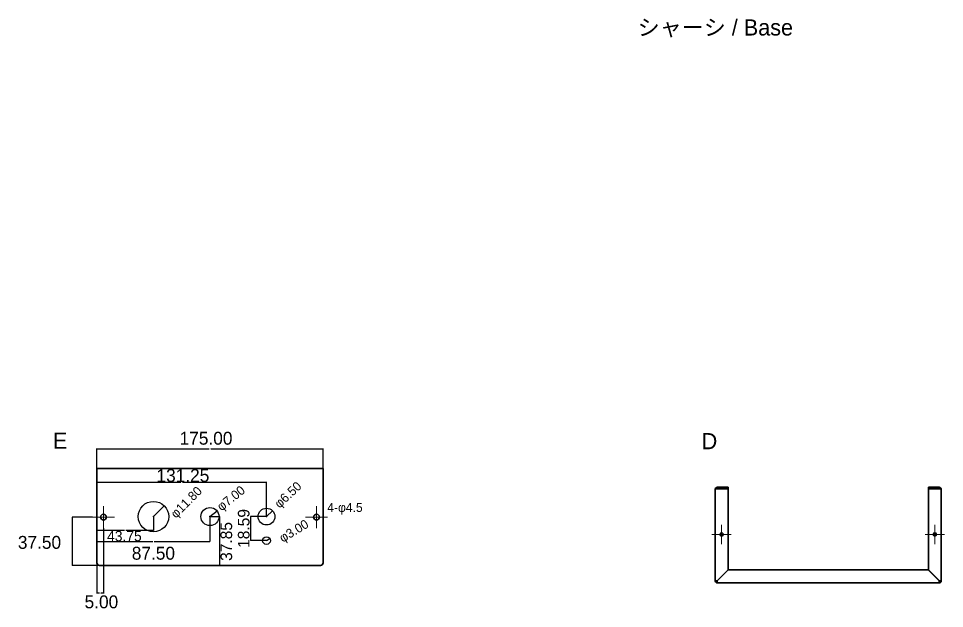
# Model space of a CAD drawing. Header units: millimetres. Extents: x 55 to 2877, y 42 to 710.
# Drawn here: x 1548 to 2265, y 249 to 706 of the extents above; entities that cross this region are included whole.
import ezdxf

# ---------------------------------------------------------------- set-up
doc = ezdxf.new("R2010")
doc.units = ezdxf.units.MM
doc.header["$LTSCALE"] = 2.5
doc.layers.get('0').update_dxf_attribs({"linetype": 'CONTINUOUS'})
for name, color, linetype, lineweight in [('Center Mark (ISO)', 131, 'CONTINUOUS', 18), ('Dimension (ISO) @ 1', 7, 'CONTINUOUS', 18), ('Symbol (ISO)', 7, 'CONTINUOUS', 18), ('Symbol (ISO) @ 1', 7, 'CONTINUOUS', 18), ('Visible (ISO)', 7, 'CONTINUOUS', 35), ('Visible Narrow (ISO)', 7, 'CONTINUOUS', 25)]:
    doc.layers.add(name, color=color, linetype=linetype, lineweight=lineweight)
doc.styles.add('kst32b', font='kst32b')
doc.styles.add('unicode', font='unicode')
doc.dimstyles.get("Standard").update_dxf_attribs({"dimtxt": 0.18, "dimasz": 0.2, "dimexe": 0.18, "dimexo": 0.0625, "dimgap": 0.09, "dimtad": 0, "dimtih": 1, "dimtoh": 1, "dimdec": 4, "dimzin": 0, "dimdsep": 46, "dimtxsty": 'kst32b', "dimcen": 0.09, "dimclrd": 3, "dimadec": 0, "dimazin": 0, "dimtfac": 1, "dimtdec": 4, "dimtofl": 0, "dimtmove": 0, "dimatfit": 3, "dimfxl": 1, "dimtolj": 1, "dimtzin": 0, "dimarcsym": 0})

# ---------------------------------------------------------------- blocks, each defined once
blk = doc.blocks.new('*D10')
at = {"layer": 'Dimension (ISO) @ 1', "color": 0, "linetype": 'ByBlock', "lineweight": -2}
for p, q in [((1614.19, 310.95), (1614.19, 260.38)), ((1609.19, 283.95), (1609.19, 260.38))]:
    blk.add_line(p, q, dxfattribs=at)
at = {"layer": 'Dimension (ISO) @ 1', "color": 3, "linetype": 'ByBlock', "lineweight": -2}
for points in [[(1609.19, 260.56), (1609.39, 260.59), (1609.39, 260.53)], [(1614.19, 260.56), (1613.99, 260.53), (1613.99, 260.59)]]:
    blk.add_solid(points, dxfattribs=at)
at = {"layer": 'Visible Narrow (ISO)'}
for p, q in [((1611.23, 260.56), (1609.19, 260.56)), ((1614.19, 260.56), (1612.14, 260.56))]:
    blk.add_line(p, q, dxfattribs=at)
at = {"layer": 'Dimension (ISO) @ 1', "color": 0, "linetype": 'CONTINUOUS', "lineweight": -2, "insert": (1611.69, 260.56), "char_height": 0.18, "width": 0.731, "attachment_point": 5, "style": 'kst32b'}
blk.add_mtext('5.0000', dxfattribs=at)
blk = doc.blocks.new('*D11')
at = {"layer": 'Dimension (ISO) @ 1', "color": 0, "linetype": 'ByBlock', "lineweight": -2}
for p, q in [((1605.63, 319.51), (1589.91, 319.51)), ((1611.13, 282.01), (1589.91, 282.01))]:
    blk.add_line(p, q, dxfattribs=at)
at = {"layer": 'Dimension (ISO) @ 1', "color": 3, "linetype": 'ByBlock', "lineweight": -2}
for points in [[(1590.09, 319.51), (1590.12, 319.31), (1590.06, 319.31)], [(1590.09, 282.01), (1590.06, 282.21), (1590.12, 282.21)]]:
    blk.add_solid(points, dxfattribs=at)
at = {"layer": 'Visible Narrow (ISO)'}
for p, q in [((1590.09, 319.51), (1590.09, 300.94)), ((1590.09, 300.58), (1590.09, 282.01))]:
    blk.add_line(p, q, dxfattribs=at)
at = {"layer": 'Dimension (ISO) @ 1', "color": 0, "linetype": 'CONTINUOUS', "lineweight": -2, "insert": (1590.09, 300.76), "char_height": 0.18, "width": 0.8786, "attachment_point": 5, "style": 'kst32b'}
blk.add_mtext('37.5000', dxfattribs=at)
blk = doc.blocks.new('*D12')
at = {"layer": 'Dimension (ISO) @ 1', "color": 0, "linetype": 'ByBlock', "lineweight": -2}
for p, q in [((1609.19, 355.77), (1609.19, 372.49)), ((1784.19, 355.77), (1784.19, 372.49))]:
    blk.add_line(p, q, dxfattribs=at)
at = {"layer": 'Dimension (ISO) @ 1', "color": 3, "linetype": 'ByBlock', "lineweight": -2}
for points in [[(1609.19, 372.31), (1609.39, 372.35), (1609.39, 372.28)], [(1784.19, 372.31), (1783.99, 372.28), (1783.99, 372.35)]]:
    blk.add_solid(points, dxfattribs=at)
at = {"layer": 'Visible Narrow (ISO)'}
for p, q in [((1609.19, 372.31), (1696.11, 372.31)), ((1697.26, 372.31), (1784.19, 372.31))]:
    blk.add_line(p, q, dxfattribs=at)
at = {"layer": 'Dimension (ISO) @ 1', "color": 0, "linetype": 'CONTINUOUS', "lineweight": -2, "insert": (1696.69, 372.31), "char_height": 0.18, "width": 0.9698, "attachment_point": 5, "style": 'kst32b'}
blk.add_mtext('175.0000', dxfattribs=at)
blk = doc.blocks.new('*D23')
at = {"color": 3, "linetype": 'ByBlock', "lineweight": -2}
blk.add_line((1696.69, 319.86), (1702.17, 324.21), dxfattribs=at)
blk.add_solid([(1702.17, 324.21), (1702.04, 324.06), (1701.99, 324.11)], dxfattribs=at)
at = {"color": 0, "linetype": 'CONTINUOUS', "lineweight": -2, "insert": (1699.32, 322.18), "char_height": 0.18, "width": 0.7374, "attachment_point": 5, "rotation": 38.46139, "style": 'kst32b'}
blk.add_mtext('7.0000', dxfattribs=at)
blk = doc.blocks.new('*D24')
at = {"color": 3, "linetype": 'ByBlock', "lineweight": -2}
blk.add_line((1740.44, 319.86), (1745.19, 324.29), dxfattribs=at)
blk.add_solid([(1745.19, 324.29), (1745.07, 324.13), (1745.02, 324.18)], dxfattribs=at)
at = {"color": 0, "linetype": 'CONTINUOUS', "lineweight": -2, "insert": (1742.69, 322.21), "char_height": 0.18, "width": 0.731, "attachment_point": 5, "rotation": 43.0024, "style": 'kst32b'}
blk.add_mtext('6.5000', dxfattribs=at)
blk = doc.blocks.new('*D25')
at = {"color": 3, "linetype": 'ByBlock', "lineweight": -2}
blk.add_line((1740.44, 301.28), (1743.02, 302.82), dxfattribs=at)
blk.add_solid([(1743.02, 302.82), (1742.86, 302.69), (1742.83, 302.75)], dxfattribs=at)
at = {"color": 0, "linetype": 'CONTINUOUS', "lineweight": -2, "insert": (1741.64, 302.21), "char_height": 0.18, "width": 0.731, "attachment_point": 5, "rotation": 30.84626, "style": 'kst32b'}
blk.add_mtext('3.0000', dxfattribs=at)
blk = doc.blocks.new('*D26')
at = {"color": 0, "linetype": 'ByBlock', "lineweight": -2}
for p, q in [((1609.19, 319.8), (1609.19, 309.05)), ((1652.94, 319.8), (1652.94, 309.05))]:
    blk.add_line(p, q, dxfattribs=at)
for p, q in [((1609.19, 309.23), (1630.53, 309.23)), ((1631.6, 309.23), (1652.94, 309.23))]:
    blk.add_line(p, q)
at = {"color": 3, "linetype": 'ByBlock', "lineweight": -2}
for points in [[(1609.19, 309.23), (1609.39, 309.27), (1609.39, 309.2)], [(1652.94, 309.23), (1652.74, 309.2), (1652.74, 309.27)]]:
    blk.add_solid(points, dxfattribs=at)
at = {"color": 0, "linetype": 'CONTINUOUS', "lineweight": -2, "insert": (1631.07, 309.23), "char_height": 0.18, "width": 0.885, "attachment_point": 5, "style": 'kst32b'}
blk.add_mtext('43.7500', dxfattribs=at)
blk = doc.blocks.new('*D27')
at = {"color": 0, "linetype": 'ByBlock', "lineweight": -2}
for p, q in [((1609.19, 319.8), (1609.19, 300.45)), ((1696.69, 319.8), (1696.69, 300.45))]:
    blk.add_line(p, q, dxfattribs=at)
at = {"color": 3, "linetype": 'ByBlock', "lineweight": -2}
for points in [[(1609.19, 300.63), (1609.39, 300.66), (1609.39, 300.6)], [(1696.69, 300.63), (1696.49, 300.6), (1696.49, 300.66)]]:
    blk.add_solid(points, dxfattribs=at)
at = {"color": 0, "linetype": 'CONTINUOUS', "lineweight": -2, "insert": (1652.94, 300.63), "char_height": 0.18, "width": 0.885, "attachment_point": 5, "style": 'kst32b'}
blk.add_mtext('87.5000', dxfattribs=at)
blk = doc.blocks.new('*D28')
at = {"color": 0, "linetype": 'ByBlock', "lineweight": -2}
for p, q in [((1696.75, 319.86), (1704.19, 319.86)), ((1696.75, 282.01), (1704.19, 282.01))]:
    blk.add_line(p, q, dxfattribs=at)
at = {"color": 3, "linetype": 'ByBlock', "lineweight": -2}
for points in [[(1704.01, 319.86), (1704.04, 319.66), (1703.98, 319.66)], [(1704.01, 282.01), (1703.97, 282.21), (1704.04, 282.21)]]:
    blk.add_solid(points, dxfattribs=at)
at = {"color": 0, "linetype": 'CONTINUOUS', "lineweight": -2, "insert": (1704.01, 300.93), "char_height": 0.18, "width": 0.885, "attachment_point": 5, "style": 'kst32b'}
blk.add_mtext('37.8505', dxfattribs=at)
blk = doc.blocks.new('*D29')
at = {"color": 0, "linetype": 'ByBlock', "lineweight": -2}
for p, q in [((1609.19, 319.92), (1609.19, 346.73)), ((1740.44, 319.92), (1740.44, 346.73))]:
    blk.add_line(p, q, dxfattribs=at)
at = {"color": 3, "linetype": 'ByBlock', "lineweight": -2}
for points in [[(1609.19, 346.55), (1609.39, 346.58), (1609.39, 346.52)], [(1740.44, 346.55), (1740.24, 346.52), (1740.24, 346.58)]]:
    blk.add_solid(points, dxfattribs=at)
at = {"color": 0, "linetype": 'CONTINUOUS', "lineweight": -2, "insert": (1674.82, 346.55), "char_height": 0.18, "width": 0.9386, "attachment_point": 5, "style": 'kst32b'}
blk.add_mtext('131.2500', dxfattribs=at)
blk = doc.blocks.new('*D30')
at = {"color": 0, "linetype": 'ByBlock', "lineweight": -2}
for p, q in [((1740.38, 319.86), (1727.96, 319.86)), ((1740.38, 301.28), (1727.96, 301.28))]:
    blk.add_line(p, q, dxfattribs=at)
at = {"color": 3, "linetype": 'ByBlock', "lineweight": -2}
for points in [[(1728.14, 319.86), (1728.17, 319.66), (1728.1, 319.66)], [(1728.14, 301.28), (1728.1, 301.48), (1728.17, 301.48)]]:
    blk.add_solid(points, dxfattribs=at)
at = {"color": 0, "linetype": 'CONTINUOUS', "lineweight": -2, "insert": (1728.14, 310.57), "char_height": 0.18, "width": 0.835, "attachment_point": 5, "style": 'kst32b'}
blk.add_mtext('18.5750', dxfattribs=at)
blk = doc.blocks.new('*D33')
at = {"color": 3, "linetype": 'ByBlock', "lineweight": -2}
blk.add_line((1652.94, 319.86), (1661.28, 328.2), dxfattribs=at)
blk.add_solid([(1661.28, 328.2), (1661.17, 328.04), (1661.12, 328.08)], dxfattribs=at)
at = {"color": 0, "linetype": 'CONTINUOUS', "lineweight": -2, "insert": (1656.98, 324.16), "char_height": 0.18, "width": 0.7974, "attachment_point": 5, "rotation": 45, "style": 'kst32b'}
blk.add_mtext('11.8000', dxfattribs=at)

msp = doc.modelspace()

# ---------------------------------------------------------------- linework, layer by layer
at = {"color": 3, "linetype": 'CONTINUOUS', "lineweight": -3}
for p, q in [((1609.19, 319.796), (1609.19, 309.053)), ((1652.94, 319.796), (1652.94, 309.053))]:
    msp.add_line(p, q, dxfattribs=at)
for centre, radius in [((1652.94, 319.858), 11.8), ((1696.69, 319.858), 7), ((1740.44, 319.858), 6.5), ((1740.44, 319.858), 0), ((1740.44, 319.858), 0), ((1740.44, 319.858), 0), ((1740.44, 301.283), 3)]:
    msp.add_circle(centre, radius)
for p in [(1652.93782, 357.00751), (1696.68782, 357.00751), (1740.43782, 357.00751), (1609.19, 319.508), (1652.94, 319.858), (1696.69, 319.858), (1740.44, 319.858), (1784.18782, 319.85751)]:
    msp.add_point(p)
at = {"layer": 'Center Mark (ISO)', "linetype": 'CONTINUOUS'}
for p, q in [((1614.18782, 328.00751), (1614.18782, 311.00751)), ((1779.18782, 328.00751), (1779.18782, 311.00751)), ((1622.68782, 319.50751), (1605.68782, 319.50751)), ((1787.68782, 319.50751), (1770.68782, 319.50751)), ((2092.75796, 313.52001), (2092.75796, 298.56101)), ((2257.75796, 313.52001), (2257.75796, 298.56101)), ((2100.23746, 306.04051), (2085.27846, 306.04051)), ((2265.23746, 306.04051), (2250.27846, 306.04051))]:
    msp.add_line(p, q, dxfattribs=at)
at = {"layer": 'Visible (ISO)'}
for p, q in [((1609.18782, 357.00751), (1784.18782, 357.00751)), ((1609.18782, 357.00751), (1609.18782, 355.70751)), ((1784.18782, 355.70751), (1784.18782, 357.00751)), ((1784.18782, 355.70751), (1784.18782, 284.00751)), ((2087.75796, 270.04051), (2087.75796, 341.04051)), ((2097.75796, 342.54051), (2089.25796, 342.54051)), ((2089.25796, 341.54051), (2089.25796, 342.54051)), ((2089.25796, 341.54051), (2097.75796, 341.54051)), ((2089.25796, 341.46979), (2097.75796, 341.46979)), ((2097.75796, 341.54051), (2097.75796, 342.54051)), ((2097.75796, 341.46979), (2097.75796, 278.61122)), ((2261.25796, 342.54051), (2252.75796, 342.54051)), ((2252.75796, 341.54051), (2252.75796, 342.54051)), ((2261.25796, 341.54051), (2252.75796, 341.54051)), ((2252.75796, 341.46979), (2261.25796, 341.46979)), ((2252.75796, 278.61122), (2252.75796, 341.46979)), ((2261.25796, 341.54051), (2261.25796, 342.54051)), ((2262.75796, 341.04051), (2262.75796, 270.04051)), ((1782.18782, 282.00751), (1611.18782, 282.00751)), ((2097.75796, 278.61122), (2089.25796, 270.11122)), ((2089.32867, 270.04051), (2097.82867, 278.54051)), ((2097.82867, 278.54051), (2252.68725, 278.54051)), ((2252.68725, 278.54051), (2261.18725, 270.04051)), ((2261.25796, 270.11122), (2252.75796, 278.61122)), ((2088.75796, 270.04051), (2087.75796, 270.04051)), ((2089.25796, 268.54051), (2089.25796, 269.54051)), ((2261.25796, 268.54051), (2089.25796, 268.54051)), ((2261.25796, 269.54051), (2261.25796, 268.54051)), ((2262.75796, 270.04051), (2261.75796, 270.04051))]:
    msp.add_line(p, q, dxfattribs=at)
at = {"layer": 'Visible (ISO)', "color": 7, "linetype": 'CONTINUOUS', "lineweight": 35}
msp.add_line((1609.19, 284.008), (1609.19, 355.708), dxfattribs=at)
at = {"layer": 'Visible (ISO)'}
for centre, radius in [((1614.18782, 319.50751), 2.25), ((1779.18782, 319.50751), 2.25), ((2092.75796, 306.04051), 1.2295), ((2257.75796, 306.04051), 1.2295)]:
    msp.add_circle(centre, radius, dxfattribs=at)
for centre, radius, start, end in [((1611.18782, 284.00751), 2, 180, 270), ((1782.18782, 284.00751), 2, 270, 0), ((2089.25796, 270.04051), 1.5, 180, 270), ((2089.25796, 270.04051), 0.5, 180, 270), ((2261.25796, 270.04051), 1.5, 270, 0), ((2261.25796, 270.04051), 0.5, 270, 0)]:
    msp.add_arc(centre, radius, start, end, dxfattribs=at)
for points in [[(2089.25796, 342.54051), (2088.6477, 342.54051), (2088.05847, 342.12845), (2087.84905, 341.55526), (2087.78894, 341.39075), (2087.75796, 341.21565), (2087.75796, 341.04051)], [(2087.75796, 341.04051), (2087.75796, 341.15169), (2088.17001, 341.26288), (2088.74321, 341.37406), (2088.90771, 341.40597), (2089.08281, 341.43788), (2089.25796, 341.46979)], [(2262.75796, 341.04051), (2262.75796, 341.65076), (2262.34591, 342.24), (2261.77271, 342.44942), (2261.6082, 342.50952), (2261.4331, 342.54051), (2261.25796, 342.54051)], [(2261.25796, 341.46979), (2261.86821, 341.35861), (2262.45745, 341.24742), (2262.66687, 341.13624), (2262.72697, 341.10433), (2262.75796, 341.07242), (2262.75796, 341.04051)], [(2089.25796, 270.11122), (2088.6477, 270.0929), (2088.05847, 270.07459), (2087.84905, 270.05627), (2087.78894, 270.05102), (2087.75796, 270.04576), (2087.75796, 270.04051)], [(2089.25796, 268.54051), (2089.27627, 268.54051), (2089.29459, 268.95256), (2089.3129, 269.52575), (2089.31816, 269.69026), (2089.32341, 269.86536), (2089.32867, 270.04051)], [(2261.18725, 270.04051), (2261.20556, 269.43025), (2261.22388, 268.84101), (2261.24219, 268.63159), (2261.24745, 268.57149), (2261.2527, 268.54051), (2261.25796, 268.54051)], [(2262.75796, 270.04051), (2262.75796, 270.05882), (2262.34591, 270.07713), (2261.77271, 270.09545), (2261.6082, 270.1007), (2261.4331, 270.10596), (2261.25796, 270.11122)]]:
    msp.add_open_spline(points, degree=3, knots=[0, 0, 0, 0, 1.2205093, 1.2205093, 1.2205093, 1.5707963, 1.5707963, 1.5707963, 1.5707963], dxfattribs=at)
for points in [[(2088.92353, 341.40196), (2089.01428, 341.48663), (2089.13345, 341.54051), (2089.25796, 341.54051)], [(2261.59239, 341.40196), (2261.50164, 341.48663), (2261.38247, 341.54051), (2261.25796, 341.54051)], [(2088.75796, 270.04051), (2088.75796, 270.06408), (2088.99616, 270.08765), (2089.25796, 270.11122)], [(2089.25796, 269.54051), (2089.28153, 269.54051), (2089.3051, 269.77871), (2089.32867, 270.04051)], [(2261.25796, 269.54051), (2261.23439, 269.54051), (2261.21082, 269.77871), (2261.18725, 270.04051)], [(2261.75796, 270.04051), (2261.75796, 270.06408), (2261.51976, 270.08765), (2261.25796, 270.11122)]]:
    msp.add_open_spline(points, degree=3, dxfattribs=at)
at = {"layer": 'Visible Narrow (ISO)', "color": 3, "linetype": 'CONTINUOUS', "lineweight": 25}
for p, q in [((1609.19, 346.55), (1674.26, 346.55)), ((1675.37, 346.55), (1740.44, 346.55)), ((1704.01, 319.858), (1704.01, 301.112)), ((1728.14, 319.858), (1728.14, 310.75)), ((1609.19, 309.233), (1630.53, 309.233)), ((1631.6, 309.233), (1652.94, 309.233)), ((1728.14, 310.39), (1728.14, 301.283)), ((1609.19, 300.631), (1652.41, 300.631)), ((1653.47, 300.631), (1696.69, 300.631)), ((1704.01, 300.752), (1704.01, 282.007))]:
    msp.add_line(p, q, dxfattribs=at)

# ---------------------------------------------------------------- texts
at = {"style": 'kst32b'}
msp.add_text('4-φ4.5', height=7, dxfattribs=at).set_placement((1787.48485, 323.4855))
at = {"color": 0, "linetype": 'CONTINUOUS', "lineweight": -2, "attachment_point": 5, "style": 'kst32b'}
for s, insert, char_height, width in [('175.00', (1693.62643, 380.49734), 10, 38.1888889), ('131.25', (1675.72505, 351.6462), 10, 36.4555556), ('43.75', (1630.46042, 304.72917), 8, 26.7822222), ('37.50', (1564.7143, 299.83336), 10, 33.1222222), ('87.50', (1652.88624, 291.41243), 10, 33.4777778), ('5.00', (1612.64961, 253.7554), 10, 24.9222222)]:
    msp.add_mtext(s, dxfattribs=dict(at, insert=insert, char_height=char_height, width=width))
for s, insert, char_height, width, rotation in [('φ6.50', (1757.70721, 336.01226), 7, 23.1855556, 43.0024), ('φ11.80', (1679.02197, 330.24893), 7, 26.4988889, 45), ('φ7.00', (1713.55047, 333.25315), 7, 23.4344444, 38.4614), ('18.59', (1722.83911, 310.66495), 9, 27.31, 90), ('φ3.00', (1762.13264, 307.91648), 7, 23.1855556, 30.8463), ('37.85', (1709.40156, 300.59683), 9, 30.13, 90)]:
    msp.add_mtext(s, dxfattribs=dict(at, insert=insert, char_height=char_height, width=width, rotation=rotation))
at = {"layer": 'Symbol (ISO)', "color": 7, "char_height": 12.5, "attachment_point": 4, "line_spacing_factor": 1.5, "style": 'unicode'}
for s, insert, width in [('E', (1575.09829, 378.60982), 5.5555556), ('D', (2077.28937, 378.30843), 6.9444444)]:
    msp.add_mtext(s, dxfattribs=dict(at, insert=insert, width=width))
at = {"layer": 'Symbol (ISO) @ 1', "color": 7, "insert": (2027.76136, 697.98301), "char_height": 12.5, "width": 126.883339, "attachment_point": 4, "line_spacing_factor": 1.5, "style": 'unicode'}
msp.add_mtext('シャーシ / Base', dxfattribs=at)

# ---------------------------------------------------------------- dimensions: what is measured, and where the dimension line sits
for p1, p2, distance, picture, middle in [((1609.19, 319.858), (1740.44, 319.858), 26.69189, '*D29', (1674.815, 346.54989)), ((1609.19, 319.858), (1652.94, 319.858), -10.62461, '*D26', (1631.065, 309.23339)), ((1609.19, 319.858), (1696.69, 319.858), -19.22695, '*D27', (1652.94, 300.63105)), ((1696.69, 319.858), (1696.68782, 282.00751), 7.31856, '*D28', (1704.00747, 300.93233)), ((1740.44, 319.858), (1740.44, 301.283), -12.30204, '*D30', (1728.13796, 310.5705))]:
    dim = msp.add_aligned_dim(p1=p1, p2=p2, distance=distance, dimstyle='Standard')
    dim.commit()
    dim.dimension.update_dxf_attribs({"geometry": picture, "text_midpoint": middle})
for center, mpoint, picture, middle in [((1652.94, 319.858), (1661.28386, 328.20186), '*D33', (1656.98465, 324.15721)), ((1696.69, 319.858), (1702.17119, 324.21191), '*D23', (1699.31864, 322.1759)), ((1740.44, 319.858), (1745.19361, 324.29119), '*D24', (1742.69404, 322.20623)), ((1740.44, 301.283), (1743.01564, 302.82121), '*D25', (1741.63553, 302.20664))]:
    dim = msp.add_radius_dim(center=center, mpoint=mpoint, dimstyle='Standard')
    dim.commit()
    dim.dimension.update_dxf_attribs({"geometry": picture, "text_midpoint": middle})
at = {"layer": 'Dimension (ISO) @ 1', "color": 100}
dim = msp.add_linear_dim(base=(1784.18782, 372.31202), p1=(1609.18782, 355.70751), p2=(1784.18782, 355.70751), dimstyle='Standard', dxfattribs=at)
dim.commit()
dim.dimension.update_dxf_attribs({"geometry": '*D12', "text_midpoint": (1696.68782, 372.31202)})
for base, p1, p2, angle, picture, middle in [((1590.08967, 282.00751), (1605.68782, 319.50751), (1611.18782, 282.00751), 90, '*D11', (1590.08967, 300.75751)), ((1609.18782, 260.5614), (1614.18782, 311.00751), (1609.18782, 284.00751), 180, '*D10', (1611.68782, 260.5614))]:
    dim = msp.add_linear_dim(base=base, p1=p1, p2=p2, angle=angle, dimstyle='Standard', dxfattribs=at)
    dim.commit()
    dim.dimension.update_dxf_attribs({"geometry": picture, "text_midpoint": middle})

doc.saveas('drawing.dxf')
